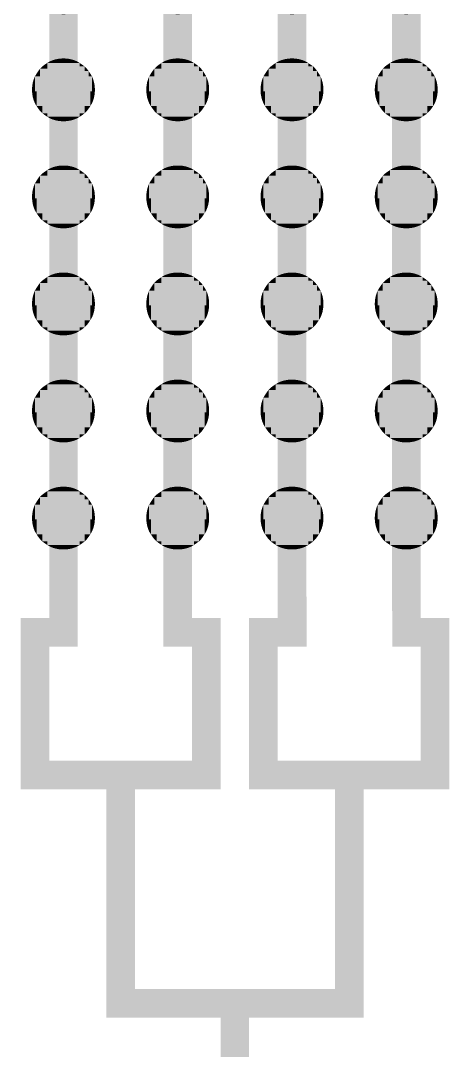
# Model space of a CAD drawing. Extents: x -40166 to 40284, y -45890 to 44060.
# Drawn here: x 10684 to 12185, y -24130 to -20522 of the extents above; entities that cross this region are included whole.
import ezdxf

# ---------------------------------------------------------------- set-up
doc = ezdxf.new("R2010")
doc.units = 0
for name, color, linetype in [('10', 12, 'CONTINUOUS'), ('11', 13, 'CONTINUOUS'), ('12', 14, 'CONTINUOUS'), ('13', 15, 'CONTINUOUS'), ('14', 16, 'CONTINUOUS'), ('15', 17, 'CONTINUOUS'), ('16', 18, 'CONTINUOUS'), ('17', 19, 'CONTINUOUS'), ('18', 20, 'CONTINUOUS'), ('19', 21, 'CONTINUOUS'), ('20', 22, 'CONTINUOUS'), ('21', 23, 'CONTINUOUS'), ('22', 24, 'CONTINUOUS'), ('23', 25, 'CONTINUOUS'), ('24', 26, 'CONTINUOUS'), ('25', 27, 'CONTINUOUS'), ('26', 28, 'CONTINUOUS'), ('27', 29, 'CONTINUOUS'), ('28', 30, 'CONTINUOUS'), ('29', 31, 'CONTINUOUS'), ('3', 6, 'CONTINUOUS'), ('30', 32, 'CONTINUOUS'), ('31', 33, 'CONTINUOUS'), ('32', 34, 'CONTINUOUS'), ('33', 35, 'CONTINUOUS'), ('34', 36, 'CONTINUOUS'), ('35', 37, 'CONTINUOUS'), ('36', 38, 'CONTINUOUS'), ('37', 39, 'CONTINUOUS'), ('38', 40, 'CONTINUOUS'), ('39', 41, 'CONTINUOUS'), ('40', 42, 'CONTINUOUS'), ('41', 43, 'CONTINUOUS'), ('42', 44, 'CONTINUOUS'), ('43', 45, 'CONTINUOUS'), ('44', 46, 'CONTINUOUS'), ('45', 47, 'CONTINUOUS'), ('46', 48, 'CONTINUOUS'), ('47', 49, 'CONTINUOUS'), ('48', 50, 'CONTINUOUS'), ('49', 51, 'CONTINUOUS'), ('5', 7, 'CONTINUOUS'), ('50', 52, 'CONTINUOUS'), ('6', 8, 'CONTINUOUS'), ('7', 9, 'CONTINUOUS'), ('8', 10, 'CONTINUOUS'), ('9', 11, 'CONTINUOUS'), ('L1D0_square', 2, 'CONTINUOUS'), ('L2D0_round', 3, 'CONTINUOUS')]:
    doc.layers.add(name, color=color, linetype=linetype)

# ---------------------------------------------------------------- blocks, each defined once
blk = doc.blocks.new('CIRCLE$5')
at = {"layer": 'L1D0_square'}
for points in [[(-27, 107), (-16, 109), (-5, 107), (-5, 110)], [(-5, 107), (-5, 110), (5, 107), (5, 110)], [(5, 107), (5, 110), (16, 107), (16, 109)], [(16, 107), (16, 109), (27, 107)], [(-94, 57), (-88, 66), (-82, 57), (-82, 74)], [(-82, 74), (-74, 82), (-57, 74), (-57, 82)], [(-82, 47), (-82, 74), (-5, 47), (-5, 74)], [(-74, 82), (-66, 88), (-57, 82), (-57, 94)], [(-57, 94), (-47, 100), (-27, 94), (-27, 100)], [(-57, 74), (-57, 94), (-5, 74), (-5, 94)], [(-47, 100), (-37, 104), (-27, 100), (-27, 107)], [(-27, 94), (-27, 107), (-5, 94), (-5, 107)], [(-5, 94), (-5, 107), (27, 94), (27, 107)], [(-5, 82), (-5, 94), (57, 82), (57, 94)], [(-5, 66), (-5, 82), (74, 66), (74, 82)], [(27, 100), (27, 107), (47, 100), (37, 104)], [(27, 94), (27, 100), (57, 94), (47, 100)], [(57, 82), (57, 94), (74, 82), (66, 88)], [(74, 66), (74, 82), (88, 66), (82, 74)], [(-107, 27), (-104, 37), (-100, 27), (-100, 47)], [(-100, 47), (-94, 57), (-82, 47), (-82, 57)], [(-100, -5), (-100, 47), (100, -5), (100, 47)], [(-5, 47), (-5, 66), (88, 47), (88, 66)], [(88, 47), (88, 66), (100, 47), (94, 57)], [(100, 27), (100, 47), (107, 27), (104, 37)], [(-110, 5), (-109, 16), (-100, 5), (-100, 16)], [(-110, -5), (-110, 5), (-100, -5), (-100, 5)], [(-109, 16), (-107, 27), (-100, 16), (-100, 27)], [(100, 16), (100, 27), (109, 16), (107, 27)], [(100, 5), (100, 16), (110, 5), (109, 16)], [(100, -5), (100, 5), (110, -5), (110, 5)], [(-109, -16), (-110, -5), (-94, -16), (-94, -5)], [(-107, -27), (-109, -16), (-94, -27), (-94, -16)], [(-104, -37), (-107, -27), (-94, -37), (-94, -27)], [(-94, -57), (-94, -5), (94, -57), (94, -5)], [(94, -16), (94, -5), (109, -16), (110, -5)], [(94, -27), (94, -16), (107, -27), (109, -16)], [(94, -37), (94, -27), (104, -37), (107, -27)], [(-100, -47), (-104, -37), (-94, -47), (-94, -37)], [(-94, -57), (-100, -47), (-94, -47)], [(-88, -66), (-94, -57), (-74, -66), (-74, -57)], [(-82, -74), (-88, -66), (-74, -74), (-74, -66)], [(-74, -82), (-74, -57), (-5, -82), (-5, -57)], [(-5, -82), (-5, -57), (74, -82), (74, -57)], [(74, -66), (74, -57), (88, -66), (94, -57)], [(74, -82), (74, -66), (82, -74), (88, -66)], [(94, -57), (94, -37), (100, -47), (104, -37)], [(-74, -82), (-82, -74), (-74, -74)], [(-57, -94), (-66, -88), (-57, -82), (-74, -82)], [(-57, -94), (-57, -82), (-5, -94), (-5, -82)], [(-47, -100), (-57, -94), (-27, -100), (-27, -94)], [(-27, -107), (-37, -104), (-27, -100), (-47, -100)], [(-27, -107), (-27, -94), (-5, -107), (-5, -94)], [(-5, -110), (-16, -109), (-5, -107), (-27, -107)], [(-5, -94), (-5, -82), (57, -94), (57, -82)], [(-5, -107), (-5, -94), (27, -107), (27, -94)], [(-5, -110), (-5, -107), (5, -110), (5, -107)], [(5, -110), (5, -107), (16, -109), (16, -107)], [(16, -109), (16, -107), (27, -107)], [(27, -100), (27, -94), (47, -100), (57, -94)], [(27, -107), (27, -100), (37, -104), (47, -100)], [(57, -94), (57, -82), (66, -88), (74, -82)]]:
    blk.add_solid(points, dxfattribs=at)
blk = doc.blocks.new('chamber')
at = {"layer": '10'}
for points in [[(-85, -250), (-85, 25), (-84, -250), (-84, 25)], [(-67, -250), (-67, 25), (-66, -250), (-66, 25)]]:
    blk.add_solid(points, dxfattribs=at)
at = {"layer": '11'}
for points in [[(-86, -250), (-86, 25), (-85, -250), (-85, 25)], [(-66, -250), (-66, 25), (-65, -250), (-65, 25)]]:
    blk.add_solid(points, dxfattribs=at)
at = {"layer": '12'}
for points in [[(-87, -250), (-87, 25), (-86, -250), (-86, 25)], [(-65, -250), (-65, 25), (-64, -250), (-64, 25)]]:
    blk.add_solid(points, dxfattribs=at)
at = {"layer": '13'}
for points in [[(-88, -250), (-88, 25), (-87, -250), (-87, 25)], [(-64, -250), (-64, 25), (-63, -250), (-63, 25)]]:
    blk.add_solid(points, dxfattribs=at)
at = {"layer": '14'}
for points in [[(-89, -250), (-89, 25), (-88, -250), (-88, 25)], [(-63, -250), (-63, 25), (-62, -250), (-62, 25)]]:
    blk.add_solid(points, dxfattribs=at)
at = {"layer": '15'}
for points in [[(-90, -250), (-90, 25), (-89, -250), (-89, 25)], [(-62, -250), (-62, 25), (-61, -250), (-61, 25)]]:
    blk.add_solid(points, dxfattribs=at)
at = {"layer": '16'}
for points in [[(-91, -250), (-91, 25), (-90, -250), (-90, 25)], [(-61, -250), (-61, 25), (-60, -250), (-60, 25)]]:
    blk.add_solid(points, dxfattribs=at)
at = {"layer": '17'}
for points in [[(-92, -250), (-92, 25), (-91, -250), (-91, 25)], [(-60, -250), (-60, 25), (-59, -250), (-59, 25)]]:
    blk.add_solid(points, dxfattribs=at)
at = {"layer": '18'}
for points in [[(-93, -250), (-93, 25), (-92, -250), (-92, 25)], [(-59, -250), (-59, 25), (-58, -250), (-58, 25)]]:
    blk.add_solid(points, dxfattribs=at)
at = {"layer": '19'}
for points in [[(-94, -250), (-94, 25), (-93, -250), (-93, 25)], [(-58, -250), (-58, 25), (-57, -250), (-57, 25)]]:
    blk.add_solid(points, dxfattribs=at)
at = {"layer": '20'}
for points in [[(-95, -250), (-95, 25), (-94, -250), (-94, 25)], [(-57, -250), (-57, 25), (-56, -250), (-56, 25)]]:
    blk.add_solid(points, dxfattribs=at)
at = {"layer": '21'}
for points in [[(-96, -250), (-96, 25), (-95, -250), (-95, 25)], [(-56, -250), (-56, 25), (-55, -250), (-55, 25)]]:
    blk.add_solid(points, dxfattribs=at)
at = {"layer": '22'}
for points in [[(-97, -250), (-97, 25), (-96, -250), (-96, 25)], [(-55, -250), (-55, 25), (-54, -250), (-54, 25)]]:
    blk.add_solid(points, dxfattribs=at)
at = {"layer": '23'}
for points in [[(-98, -250), (-98, 25), (-97, -250), (-97, 25)], [(-54, -250), (-54, 25), (-53, -250), (-53, 25)]]:
    blk.add_solid(points, dxfattribs=at)
at = {"layer": '24'}
for points in [[(-99, -250), (-99, 25), (-98, -250), (-98, 25)], [(-53, -250), (-53, 25), (-52, -250), (-52, 25)]]:
    blk.add_solid(points, dxfattribs=at)
at = {"layer": '25'}
for points in [[(-100, -250), (-100, 25), (-99, -250), (-99, 25)], [(-52, -250), (-52, 25), (-51, -250), (-51, 25)]]:
    blk.add_solid(points, dxfattribs=at)
at = {"layer": '26'}
for points in [[(-101, -250), (-101, 25), (-100, -250), (-100, 25)], [(-51, -250), (-51, 25), (-50, -250), (-50, 25)]]:
    blk.add_solid(points, dxfattribs=at)
at = {"layer": '27'}
for points in [[(-102, -250), (-102, 25), (-101, -250), (-101, 25)], [(-50, -250), (-50, 25), (-49, -250), (-49, 25)]]:
    blk.add_solid(points, dxfattribs=at)
at = {"layer": '28'}
for points in [[(-103, -250), (-103, 25), (-102, -250), (-102, 25)], [(-49, -250), (-49, 25), (-48, -250), (-48, 25)]]:
    blk.add_solid(points, dxfattribs=at)
at = {"layer": '29'}
for points in [[(-104, -250), (-104, 25), (-103, -250), (-103, 25)], [(-48, -250), (-48, 25), (-47, -250), (-47, 25)]]:
    blk.add_solid(points, dxfattribs=at)
at = {"layer": '3'}
for points in [[(-78, -250), (-78, 25), (-76, -250), (-76, 25)], [(-75, -250), (-75, 25), (-73, -250), (-73, 25)]]:
    blk.add_solid(points, dxfattribs=at)
at = {"layer": '30'}
for points in [[(-105, -250), (-105, 25), (-104, -250), (-104, 25)], [(-47, -250), (-47, 25), (-46, -250), (-46, 25)]]:
    blk.add_solid(points, dxfattribs=at)
at = {"layer": '31'}
for points in [[(-106, -250), (-106, 25), (-105, -250), (-105, 25)], [(-46, -250), (-46, 25), (-45, -250), (-45, 25)]]:
    blk.add_solid(points, dxfattribs=at)
at = {"layer": '32'}
for points in [[(-107, -250), (-107, 25), (-106, -250), (-106, 25)], [(-45, -250), (-45, 25), (-44, -250), (-44, 25)]]:
    blk.add_solid(points, dxfattribs=at)
at = {"layer": '33'}
for points in [[(-108, -250), (-108, 25), (-107, -250), (-107, 25)], [(-44, -250), (-44, 25), (-43, -250), (-43, 25)]]:
    blk.add_solid(points, dxfattribs=at)
at = {"layer": '34'}
for points in [[(-109, -250), (-109, 25), (-108, -250), (-108, 25)], [(-43, -250), (-43, 25), (-42, -250), (-42, 25)]]:
    blk.add_solid(points, dxfattribs=at)
at = {"layer": '35'}
for points in [[(-110, -250), (-110, 25), (-109, -250), (-109, 25)], [(-42, -250), (-42, 25), (-41, -250), (-41, 25)]]:
    blk.add_solid(points, dxfattribs=at)
at = {"layer": '36'}
for points in [[(-111, -250), (-111, 25), (-110, -250), (-110, 25)], [(-41, -250), (-41, 25), (-40, -250), (-40, 25)]]:
    blk.add_solid(points, dxfattribs=at)
at = {"layer": '37'}
for points in [[(-112, -250), (-112, 25), (-111, -250), (-111, 25)], [(-40, -250), (-40, 25), (-39, -250), (-39, 25)]]:
    blk.add_solid(points, dxfattribs=at)
at = {"layer": '38'}
for points in [[(-113, -250), (-113, 25), (-112, -250), (-112, 25)], [(-39, -250), (-39, 25), (-38, -250), (-38, 25)]]:
    blk.add_solid(points, dxfattribs=at)
at = {"layer": '39'}
for points in [[(-114, -250), (-114, 25), (-113, -250), (-113, 25)], [(-38, -250), (-38, 25), (-37, -250), (-37, 25)]]:
    blk.add_solid(points, dxfattribs=at)
at = {"layer": '40'}
for points in [[(-115, -250), (-115, 25), (-114, -250), (-114, 25)], [(-37, -250), (-37, 25), (-36, -250), (-36, 25)]]:
    blk.add_solid(points, dxfattribs=at)
at = {"layer": '41'}
for points in [[(-116, -250), (-116, 25), (-115, -250), (-115, 25)], [(-36, -250), (-36, 25), (-35, -250), (-35, 25)]]:
    blk.add_solid(points, dxfattribs=at)
at = {"layer": '42'}
for points in [[(-117, -250), (-117, 25), (-116, -250), (-116, 25)], [(-35, -250), (-35, 25), (-34, -250), (-34, 25)]]:
    blk.add_solid(points, dxfattribs=at)
at = {"layer": '43'}
for points in [[(-118, -250), (-118, 25), (-117, -250), (-117, 25)], [(-34, -250), (-34, 25), (-33, -250), (-33, 25)]]:
    blk.add_solid(points, dxfattribs=at)
at = {"layer": '44'}
for points in [[(-119, -250), (-119, 25), (-118, -250), (-118, 25)], [(-33, -250), (-33, 25), (-32, -250), (-32, 25)]]:
    blk.add_solid(points, dxfattribs=at)
at = {"layer": '45'}
for points in [[(-120, -250), (-120, 25), (-119, -250), (-119, 25)], [(-32, -250), (-32, 25), (-31, -250), (-31, 25)]]:
    blk.add_solid(points, dxfattribs=at)
at = {"layer": '46'}
for points in [[(-121, -250), (-121, 25), (-120, -250), (-120, 25)], [(-31, -250), (-31, 25), (-30, -250), (-30, 25)]]:
    blk.add_solid(points, dxfattribs=at)
at = {"layer": '47'}
for points in [[(-122, -250), (-122, 25), (-121, -250), (-121, 25)], [(-30, -250), (-30, 25), (-29, -250), (-29, 25)]]:
    blk.add_solid(points, dxfattribs=at)
at = {"layer": '48'}
for points in [[(-123, -250), (-123, 25), (-122, -250), (-122, 25)], [(-29, -250), (-29, 25), (-28, -250), (-28, 25)]]:
    blk.add_solid(points, dxfattribs=at)
at = {"layer": '49'}
for points in [[(-124, -250), (-124, 25), (-123, -250), (-123, 25)], [(-28, -250), (-28, 25), (-27, -250), (-27, 25)]]:
    blk.add_solid(points, dxfattribs=at)
at = {"layer": '5'}
for points in [[(-80, -250), (-80, 25), (-78, -250), (-78, 25)], [(-73, -250), (-73, 25), (-71, -250), (-71, 25)]]:
    blk.add_solid(points, dxfattribs=at)
at = {"layer": '50'}
for points in [[(-125, -250), (-125, 25), (-124, -250), (-124, 25)], [(-27, -250), (-27, 25), (-26, -250), (-26, 25)], [(-26, -250), (-26, 25), (-25, -250), (-25, 25)]]:
    blk.add_solid(points, dxfattribs=at)
at = {"layer": '6'}
for points in [[(-81, -250), (-81, 25), (-80, -250), (-80, 25)], [(-71, -250), (-71, 25), (-70, -250), (-70, 25)]]:
    blk.add_solid(points, dxfattribs=at)
at = {"layer": '7'}
for points in [[(-82, -250), (-82, 25), (-81, -250), (-81, 25)], [(-70, -250), (-70, 25), (-69, -250), (-69, 25)]]:
    blk.add_solid(points, dxfattribs=at)
at = {"layer": '8'}
for points in [[(-83, -250), (-83, 25), (-82, -250), (-82, 25)], [(-69, -250), (-69, 25), (-68, -250), (-68, 25)]]:
    blk.add_solid(points, dxfattribs=at)
at = {"layer": '9'}
for points in [[(-84, -250), (-84, 25), (-83, -250), (-83, 25)], [(-68, -250), (-68, 25), (-67, -250), (-67, 25)]]:
    blk.add_solid(points, dxfattribs=at)
at = {"layer": 'L2D0_round'}
blk.add_solid([(-125, -250), (-125, 25), (-25, -250), (-25, 25)], dxfattribs=at)
blk.add_blockref('CIRCLE$5', (-75, 75))
blk = doc.blocks.new('device')
at = {"layer": '10'}
for points in [[(-1425, -4292), (-1425, -4291), (-725, -4292), (-725, -4291)], [(-625, -4292), (-625, -4291), (76, -4292), (76, -4291)], [(-1425, -4310), (-1425, -4309), (-725, -4310), (-725, -4309)], [(-625, -4310), (-625, -4309), (76, -4310), (76, -4309)], [(-1025, -5092), (-1025, -5091), (-324, -5092), (-324, -5091)], [(-1025, -5110), (-1025, -5109), (-324, -5110), (-324, -5109)]]:
    blk.add_solid(points, dxfattribs=at)
at = {"layer": '11'}
for points in [[(-1425, -4291), (-1425, -4290), (-725, -4291), (-725, -4290)], [(-625, -4291), (-625, -4290), (76, -4291), (76, -4290)], [(-1425, -4311), (-1425, -4310), (-725, -4311), (-725, -4310)], [(-625, -4311), (-625, -4310), (76, -4311), (76, -4310)], [(-1025, -5091), (-1025, -5090), (-324, -5091), (-324, -5090)], [(-1025, -5111), (-1025, -5110), (-324, -5111), (-324, -5110)]]:
    blk.add_solid(points, dxfattribs=at)
at = {"layer": '12'}
for points in [[(-1425, -4290), (-1425, -4289), (-725, -4290), (-725, -4289)], [(-625, -4290), (-625, -4289), (76, -4290), (76, -4289)], [(-1425, -4312), (-1425, -4311), (-725, -4312), (-725, -4311)], [(-625, -4312), (-625, -4311), (76, -4312), (76, -4311)], [(-1025, -5090), (-1025, -5089), (-324, -5090), (-324, -5089)], [(-1025, -5112), (-1025, -5111), (-324, -5112), (-324, -5111)]]:
    blk.add_solid(points, dxfattribs=at)
at = {"layer": '13'}
for points in [[(-1425, -4289), (-1425, -4288), (-725, -4289), (-725, -4288)], [(-625, -4289), (-625, -4288), (76, -4289), (76, -4288)], [(-1425, -4313), (-1425, -4312), (-725, -4313), (-725, -4312)], [(-625, -4313), (-625, -4312), (76, -4313), (76, -4312)], [(-1025, -5089), (-1025, -5088), (-324, -5089), (-324, -5088)], [(-1025, -5113), (-1025, -5112), (-324, -5113), (-324, -5112)]]:
    blk.add_solid(points, dxfattribs=at)
at = {"layer": '14'}
for points in [[(-1425, -4288), (-1425, -4287), (-725, -4288), (-725, -4287)], [(-625, -4288), (-625, -4287), (76, -4288), (76, -4287)], [(-1425, -4314), (-1425, -4313), (-725, -4314), (-725, -4313)], [(-625, -4314), (-625, -4313), (76, -4314), (76, -4313)], [(-1025, -5088), (-1025, -5087), (-324, -5088), (-324, -5087)], [(-1025, -5114), (-1025, -5113), (-324, -5114), (-324, -5113)]]:
    blk.add_solid(points, dxfattribs=at)
at = {"layer": '15'}
for points in [[(-1425, -4287), (-1425, -4286), (-725, -4287), (-725, -4286)], [(-625, -4287), (-625, -4286), (76, -4287), (76, -4286)], [(-1425, -4315), (-1425, -4314), (-725, -4315), (-725, -4314)], [(-625, -4315), (-625, -4314), (76, -4315), (76, -4314)], [(-1025, -5087), (-1025, -5086), (-324, -5087), (-324, -5086)], [(-1025, -5115), (-1025, -5114), (-324, -5115), (-324, -5114)]]:
    blk.add_solid(points, dxfattribs=at)
at = {"layer": '16'}
for points in [[(-1425, -4286), (-1425, -4285), (-725, -4286), (-725, -4285)], [(-625, -4286), (-625, -4285), (76, -4286), (76, -4285)], [(-1425, -4316), (-1425, -4315), (-725, -4316), (-725, -4315)], [(-625, -4316), (-625, -4315), (76, -4316), (76, -4315)], [(-1025, -5086), (-1025, -5085), (-324, -5086), (-324, -5085)], [(-1025, -5116), (-1025, -5115), (-324, -5116), (-324, -5115)]]:
    blk.add_solid(points, dxfattribs=at)
at = {"layer": '17'}
for points in [[(-1425, -4285), (-1425, -4284), (-725, -4285), (-725, -4284)], [(-625, -4285), (-625, -4284), (76, -4285), (76, -4284)], [(-1425, -4317), (-1425, -4316), (-725, -4317), (-725, -4316)], [(-625, -4317), (-625, -4316), (76, -4317), (76, -4316)], [(-1025, -5085), (-1025, -5084), (-324, -5085), (-324, -5084)], [(-1025, -5117), (-1025, -5116), (-324, -5117), (-324, -5116)]]:
    blk.add_solid(points, dxfattribs=at)
at = {"layer": '18'}
for points in [[(-1425, -4284), (-1425, -4283), (-725, -4284), (-725, -4283)], [(-625, -4284), (-625, -4283), (76, -4284), (76, -4283)], [(-1425, -4318), (-1425, -4317), (-725, -4318), (-725, -4317)], [(-625, -4318), (-625, -4317), (76, -4318), (76, -4317)], [(-1025, -5084), (-1025, -5083), (-324, -5084), (-324, -5083)], [(-1025, -5118), (-1025, -5117), (-324, -5118), (-324, -5117)]]:
    blk.add_solid(points, dxfattribs=at)
at = {"layer": '19'}
for points in [[(-1425, -4283), (-1425, -4282), (-725, -4283), (-725, -4282)], [(-625, -4283), (-625, -4282), (76, -4283), (76, -4282)], [(-1425, -4319), (-1425, -4318), (-725, -4319), (-725, -4318)], [(-625, -4319), (-625, -4318), (76, -4319), (76, -4318)], [(-1025, -5083), (-1025, -5082), (-324, -5083), (-324, -5082)], [(-1025, -5119), (-1025, -5118), (-324, -5119), (-324, -5118)]]:
    blk.add_solid(points, dxfattribs=at)
at = {"layer": '20'}
for points in [[(-1425, -4282), (-1425, -4281), (-725, -4282), (-725, -4281)], [(-625, -4282), (-625, -4281), (76, -4282), (76, -4281)], [(-1425, -4320), (-1425, -4319), (-725, -4320), (-725, -4319)], [(-625, -4320), (-625, -4319), (76, -4320), (76, -4319)], [(-1025, -5082), (-1025, -5081), (-324, -5082), (-324, -5081)], [(-1025, -5120), (-1025, -5119), (-324, -5120), (-324, -5119)]]:
    blk.add_solid(points, dxfattribs=at)
at = {"layer": '21'}
for points in [[(-1425, -4281), (-1425, -4280), (-725, -4281), (-725, -4280)], [(-625, -4281), (-625, -4280), (76, -4281), (76, -4280)], [(-1425, -4321), (-1425, -4320), (-725, -4321), (-725, -4320)], [(-625, -4321), (-625, -4320), (76, -4321), (76, -4320)], [(-1025, -5081), (-1025, -5080), (-324, -5081), (-324, -5080)], [(-1025, -5121), (-1025, -5120), (-324, -5121), (-324, -5120)]]:
    blk.add_solid(points, dxfattribs=at)
at = {"layer": '22'}
for points in [[(-1425, -4280), (-1425, -4279), (-725, -4280), (-725, -4279)], [(-625, -4280), (-625, -4279), (76, -4280), (76, -4279)], [(-1425, -4322), (-1425, -4321), (-725, -4322), (-725, -4321)], [(-625, -4322), (-625, -4321), (76, -4322), (76, -4321)], [(-1025, -5080), (-1025, -5079), (-324, -5080), (-324, -5079)], [(-1025, -5122), (-1025, -5121), (-324, -5122), (-324, -5121)]]:
    blk.add_solid(points, dxfattribs=at)
at = {"layer": '23'}
for points in [[(-1425, -4279), (-1425, -4278), (-725, -4279), (-725, -4278)], [(-625, -4279), (-625, -4278), (76, -4279), (76, -4278)], [(-1425, -4323), (-1425, -4322), (-725, -4323), (-725, -4322)], [(-625, -4323), (-625, -4322), (76, -4323), (76, -4322)], [(-1025, -5079), (-1025, -5078), (-324, -5079), (-324, -5078)], [(-1025, -5123), (-1025, -5122), (-324, -5123), (-324, -5122)]]:
    blk.add_solid(points, dxfattribs=at)
at = {"layer": '24'}
for points in [[(-1425, -4278), (-1425, -4277), (-725, -4278), (-725, -4277)], [(-625, -4278), (-625, -4277), (76, -4278), (76, -4277)], [(-1425, -4324), (-1425, -4323), (-725, -4324), (-725, -4323)], [(-625, -4324), (-625, -4323), (76, -4324), (76, -4323)], [(-1025, -5078), (-1025, -5077), (-324, -5078), (-324, -5077)], [(-1025, -5124), (-1025, -5123), (-324, -5124), (-324, -5123)]]:
    blk.add_solid(points, dxfattribs=at)
at = {"layer": '25'}
for points in [[(-1425, -4277), (-1425, -4276), (-725, -4277), (-725, -4276)], [(-625, -4277), (-625, -4276), (76, -4277), (76, -4276)], [(-1425, -4325), (-1425, -4324), (-725, -4325), (-725, -4324)], [(-625, -4325), (-625, -4324), (76, -4325), (76, -4324)], [(-1025, -5077), (-1025, -5076), (-324, -5077), (-324, -5076)], [(-1025, -5125), (-1025, -5124), (-324, -5125), (-324, -5124)]]:
    blk.add_solid(points, dxfattribs=at)
at = {"layer": '26'}
for points in [[(-1425, -4276), (-1425, -4275), (-725, -4276), (-725, -4275)], [(-625, -4276), (-625, -4275), (76, -4276), (76, -4275)], [(-1425, -4326), (-1425, -4325), (-725, -4326), (-725, -4325)], [(-625, -4326), (-625, -4325), (76, -4326), (76, -4325)], [(-1025, -5076), (-1025, -5075), (-324, -5076), (-324, -5075)], [(-1025, -5126), (-1025, -5125), (-324, -5126), (-324, -5125)]]:
    blk.add_solid(points, dxfattribs=at)
at = {"layer": '27'}
for points in [[(-1425, -4275), (-1425, -4274), (-725, -4275), (-725, -4274)], [(-625, -4275), (-625, -4274), (76, -4275), (76, -4274)], [(-1425, -4327), (-1425, -4326), (-725, -4327), (-725, -4326)], [(-625, -4327), (-625, -4326), (76, -4327), (76, -4326)], [(-1025, -5075), (-1025, -5074), (-324, -5075), (-324, -5074)], [(-1025, -5127), (-1025, -5126), (-324, -5127), (-324, -5126)]]:
    blk.add_solid(points, dxfattribs=at)
at = {"layer": '28'}
for points in [[(-1425, -4274), (-1425, -4273), (-725, -4274), (-725, -4273)], [(-625, -4274), (-625, -4273), (76, -4274), (76, -4273)], [(-1425, -4328), (-1425, -4327), (-725, -4328), (-725, -4327)], [(-625, -4328), (-625, -4327), (76, -4328), (76, -4327)], [(-1025, -5074), (-1025, -5073), (-324, -5074), (-324, -5073)], [(-1025, -5128), (-1025, -5127), (-324, -5128), (-324, -5127)]]:
    blk.add_solid(points, dxfattribs=at)
at = {"layer": '29'}
for points in [[(-1425, -4273), (-1425, -4272), (-725, -4273), (-725, -4272)], [(-625, -4273), (-625, -4272), (76, -4273), (76, -4272)], [(-1425, -4329), (-1425, -4328), (-725, -4329), (-725, -4328)], [(-625, -4329), (-625, -4328), (76, -4329), (76, -4328)], [(-1025, -5073), (-1025, -5072), (-324, -5073), (-324, -5072)], [(-1025, -5129), (-1025, -5128), (-324, -5129), (-324, -5128)]]:
    blk.add_solid(points, dxfattribs=at)
at = {"layer": '3'}
for points in [[(-1425, -4300), (-1425, -4298), (-725, -4300), (-725, -4298)], [(-1425, -4303), (-1425, -4301), (-725, -4303), (-725, -4301)], [(-625, -4300), (-625, -4298), (76, -4300), (76, -4298)], [(-625, -4303), (-625, -4301), (76, -4303), (76, -4301)], [(-1025, -5100), (-1025, -5098), (-324, -5100), (-324, -5098)], [(-1025, -5103), (-1025, -5101), (-324, -5103), (-324, -5101)]]:
    blk.add_solid(points, dxfattribs=at)
at = {"layer": '30'}
for points in [[(-1425, -4272), (-1425, -4271), (-725, -4272), (-725, -4271)], [(-625, -4272), (-625, -4271), (76, -4272), (76, -4271)], [(-1425, -4330), (-1425, -4329), (-725, -4330), (-725, -4329)], [(-625, -4330), (-625, -4329), (76, -4330), (76, -4329)], [(-1025, -5072), (-1025, -5071), (-324, -5072), (-324, -5071)], [(-1025, -5130), (-1025, -5129), (-324, -5130), (-324, -5129)]]:
    blk.add_solid(points, dxfattribs=at)
at = {"layer": '31'}
for points in [[(-1425, -4271), (-1425, -4270), (-725, -4271), (-725, -4270)], [(-625, -4271), (-625, -4270), (76, -4271), (76, -4270)], [(-1425, -4331), (-1425, -4330), (-725, -4331), (-725, -4330)], [(-625, -4331), (-625, -4330), (76, -4331), (76, -4330)], [(-1025, -5071), (-1025, -5070), (-324, -5071), (-324, -5070)], [(-1025, -5131), (-1025, -5130), (-324, -5131), (-324, -5130)]]:
    blk.add_solid(points, dxfattribs=at)
at = {"layer": '32'}
for points in [[(-1425, -4270), (-1425, -4269), (-725, -4270), (-725, -4269)], [(-625, -4270), (-625, -4269), (76, -4270), (76, -4269)], [(-1425, -4332), (-1425, -4331), (-725, -4332), (-725, -4331)], [(-625, -4332), (-625, -4331), (76, -4332), (76, -4331)], [(-1025, -5070), (-1025, -5069), (-324, -5070), (-324, -5069)], [(-1025, -5132), (-1025, -5131), (-324, -5132), (-324, -5131)]]:
    blk.add_solid(points, dxfattribs=at)
at = {"layer": '33'}
for points in [[(-1425, -4269), (-1425, -4268), (-725, -4269), (-725, -4268)], [(-625, -4269), (-625, -4268), (76, -4269), (76, -4268)], [(-1425, -4333), (-1425, -4332), (-725, -4333), (-725, -4332)], [(-625, -4333), (-625, -4332), (76, -4333), (76, -4332)], [(-1025, -5069), (-1025, -5068), (-324, -5069), (-324, -5068)], [(-1025, -5133), (-1025, -5132), (-324, -5133), (-324, -5132)]]:
    blk.add_solid(points, dxfattribs=at)
at = {"layer": '34'}
for points in [[(-1425, -4268), (-1425, -4267), (-725, -4268), (-725, -4267)], [(-625, -4268), (-625, -4267), (76, -4268), (76, -4267)], [(-1425, -4334), (-1425, -4333), (-725, -4334), (-725, -4333)], [(-625, -4334), (-625, -4333), (76, -4334), (76, -4333)], [(-1025, -5068), (-1025, -5067), (-324, -5068), (-324, -5067)], [(-1025, -5134), (-1025, -5133), (-324, -5134), (-324, -5133)]]:
    blk.add_solid(points, dxfattribs=at)
at = {"layer": '35'}
for points in [[(-1425, -4267), (-1425, -4266), (-725, -4267), (-725, -4266)], [(-625, -4267), (-625, -4266), (76, -4267), (76, -4266)], [(-1425, -4335), (-1425, -4334), (-725, -4335), (-725, -4334)], [(-625, -4335), (-625, -4334), (76, -4335), (76, -4334)], [(-1025, -5067), (-1025, -5066), (-324, -5067), (-324, -5066)], [(-1025, -5135), (-1025, -5134), (-324, -5135), (-324, -5134)]]:
    blk.add_solid(points, dxfattribs=at)
at = {"layer": '36'}
for points in [[(-1425, -4266), (-1425, -4265), (-725, -4266), (-725, -4265)], [(-625, -4266), (-625, -4265), (76, -4266), (76, -4265)], [(-1425, -4336), (-1425, -4335), (-725, -4336), (-725, -4335)], [(-625, -4336), (-625, -4335), (76, -4336), (76, -4335)], [(-1025, -5066), (-1025, -5065), (-324, -5066), (-324, -5065)], [(-1025, -5136), (-1025, -5135), (-324, -5136), (-324, -5135)]]:
    blk.add_solid(points, dxfattribs=at)
at = {"layer": '37'}
for points in [[(-1425, -4265), (-1425, -4264), (-725, -4265), (-725, -4264)], [(-625, -4265), (-625, -4264), (76, -4265), (76, -4264)], [(-1425, -4337), (-1425, -4336), (-725, -4337), (-725, -4336)], [(-625, -4337), (-625, -4336), (76, -4337), (76, -4336)], [(-1025, -5065), (-1025, -5064), (-324, -5065), (-324, -5064)], [(-1025, -5137), (-1025, -5136), (-324, -5137), (-324, -5136)]]:
    blk.add_solid(points, dxfattribs=at)
at = {"layer": '38'}
for points in [[(-1425, -4264), (-1425, -4263), (-725, -4264), (-725, -4263)], [(-625, -4264), (-625, -4263), (76, -4264), (76, -4263)], [(-1425, -4338), (-1425, -4337), (-725, -4338), (-725, -4337)], [(-625, -4338), (-625, -4337), (76, -4338), (76, -4337)], [(-1025, -5064), (-1025, -5063), (-324, -5064), (-324, -5063)], [(-1025, -5138), (-1025, -5137), (-324, -5138), (-324, -5137)]]:
    blk.add_solid(points, dxfattribs=at)
at = {"layer": '39'}
for points in [[(-1425, -4263), (-1425, -4262), (-725, -4263), (-725, -4262)], [(-625, -4263), (-625, -4262), (76, -4263), (76, -4262)], [(-1425, -4339), (-1425, -4338), (-725, -4339), (-725, -4338)], [(-625, -4339), (-625, -4338), (76, -4339), (76, -4338)], [(-1025, -5063), (-1025, -5062), (-324, -5063), (-324, -5062)], [(-1025, -5139), (-1025, -5138), (-324, -5139), (-324, -5138)]]:
    blk.add_solid(points, dxfattribs=at)
at = {"layer": '40'}
for points in [[(-1425, -4262), (-1425, -4261), (-725, -4262), (-725, -4261)], [(-625, -4262), (-625, -4261), (76, -4262), (76, -4261)], [(-1425, -4340), (-1425, -4339), (-725, -4340), (-725, -4339)], [(-625, -4340), (-625, -4339), (76, -4340), (76, -4339)], [(-1025, -5062), (-1025, -5061), (-324, -5062), (-324, -5061)], [(-1025, -5140), (-1025, -5139), (-324, -5140), (-324, -5139)]]:
    blk.add_solid(points, dxfattribs=at)
at = {"layer": '41'}
for points in [[(-1425, -4261), (-1425, -4260), (-725, -4261), (-725, -4260)], [(-625, -4261), (-625, -4260), (76, -4261), (76, -4260)], [(-1425, -4341), (-1425, -4340), (-725, -4341), (-725, -4340)], [(-625, -4341), (-625, -4340), (76, -4341), (76, -4340)], [(-1025, -5061), (-1025, -5060), (-324, -5061), (-324, -5060)], [(-1025, -5141), (-1025, -5140), (-324, -5141), (-324, -5140)]]:
    blk.add_solid(points, dxfattribs=at)
at = {"layer": '42'}
for points in [[(-1425, -4260), (-1425, -4259), (-725, -4260), (-725, -4259)], [(-625, -4260), (-625, -4259), (76, -4260), (76, -4259)], [(-1425, -4342), (-1425, -4341), (-725, -4342), (-725, -4341)], [(-625, -4342), (-625, -4341), (76, -4342), (76, -4341)], [(-1025, -5060), (-1025, -5059), (-324, -5060), (-324, -5059)], [(-1025, -5142), (-1025, -5141), (-324, -5142), (-324, -5141)]]:
    blk.add_solid(points, dxfattribs=at)
at = {"layer": '43'}
for points in [[(-1425, -4259), (-1425, -4258), (-725, -4259), (-725, -4258)], [(-625, -4259), (-625, -4258), (76, -4259), (76, -4258)], [(-1425, -4343), (-1425, -4342), (-725, -4343), (-725, -4342)], [(-625, -4343), (-625, -4342), (76, -4343), (76, -4342)], [(-1025, -5059), (-1025, -5058), (-324, -5059), (-324, -5058)], [(-1025, -5143), (-1025, -5142), (-324, -5143), (-324, -5142)]]:
    blk.add_solid(points, dxfattribs=at)
at = {"layer": '44'}
for points in [[(-1425, -4258), (-1425, -4257), (-725, -4258), (-725, -4257)], [(-625, -4258), (-625, -4257), (76, -4258), (76, -4257)], [(-1425, -4344), (-1425, -4343), (-725, -4344), (-725, -4343)], [(-625, -4344), (-625, -4343), (76, -4344), (76, -4343)], [(-1025, -5058), (-1025, -5057), (-324, -5058), (-324, -5057)], [(-1025, -5144), (-1025, -5143), (-324, -5144), (-324, -5143)]]:
    blk.add_solid(points, dxfattribs=at)
at = {"layer": '45'}
for points in [[(-1425, -4257), (-1425, -4256), (-725, -4257), (-725, -4256)], [(-625, -4257), (-625, -4256), (76, -4257), (76, -4256)], [(-1425, -4345), (-1425, -4344), (-725, -4345), (-725, -4344)], [(-625, -4345), (-625, -4344), (76, -4345), (76, -4344)], [(-1025, -5057), (-1025, -5056), (-324, -5057), (-324, -5056)], [(-1025, -5145), (-1025, -5144), (-324, -5145), (-324, -5144)]]:
    blk.add_solid(points, dxfattribs=at)
at = {"layer": '46'}
for points in [[(-1425, -4256), (-1425, -4255), (-725, -4256), (-725, -4255)], [(-625, -4256), (-625, -4255), (76, -4256), (76, -4255)], [(-1425, -4346), (-1425, -4345), (-725, -4346), (-725, -4345)], [(-625, -4346), (-625, -4345), (76, -4346), (76, -4345)], [(-1025, -5056), (-1025, -5055), (-324, -5056), (-324, -5055)], [(-1025, -5146), (-1025, -5145), (-324, -5146), (-324, -5145)]]:
    blk.add_solid(points, dxfattribs=at)
at = {"layer": '47'}
for points in [[(-1425, -4255), (-1425, -4254), (-725, -4255), (-725, -4254)], [(-625, -4255), (-625, -4254), (76, -4255), (76, -4254)], [(-1425, -4347), (-1425, -4346), (-725, -4347), (-725, -4346)], [(-625, -4347), (-625, -4346), (76, -4347), (76, -4346)], [(-1025, -5055), (-1025, -5054), (-324, -5055), (-324, -5054)], [(-1025, -5147), (-1025, -5146), (-324, -5147), (-324, -5146)]]:
    blk.add_solid(points, dxfattribs=at)
at = {"layer": '48'}
for points in [[(-1425, -4254), (-1425, -4253), (-725, -4254), (-725, -4253)], [(-625, -4254), (-625, -4253), (76, -4254), (76, -4253)], [(-1425, -4348), (-1425, -4347), (-725, -4348), (-725, -4347)], [(-625, -4348), (-625, -4347), (76, -4348), (76, -4347)], [(-1025, -5054), (-1025, -5053), (-324, -5054), (-324, -5053)], [(-1025, -5148), (-1025, -5147), (-324, -5148), (-324, -5147)]]:
    blk.add_solid(points, dxfattribs=at)
at = {"layer": '49'}
for points in [[(-1425, -4253), (-1425, -4252), (-725, -4253), (-725, -4252)], [(-625, -4253), (-625, -4252), (76, -4253), (76, -4252)], [(-1425, -4349), (-1425, -4348), (-725, -4349), (-725, -4348)], [(-625, -4349), (-625, -4348), (76, -4349), (76, -4348)], [(-1025, -5053), (-1025, -5052), (-324, -5053), (-324, -5052)], [(-1025, -5149), (-1025, -5148), (-324, -5149), (-324, -5148)]]:
    blk.add_solid(points, dxfattribs=at)
at = {"layer": '5'}
for points in [[(-1425, -4298), (-1425, -4296), (-725, -4298), (-725, -4296)], [(-1425, -4305), (-1425, -4303), (-725, -4305), (-725, -4303)], [(-625, -4298), (-625, -4296), (76, -4298), (76, -4296)], [(-625, -4305), (-625, -4303), (76, -4305), (76, -4303)], [(-1025, -5098), (-1025, -5096), (-324, -5098), (-324, -5096)], [(-1025, -5105), (-1025, -5103), (-324, -5105), (-324, -5103)]]:
    blk.add_solid(points, dxfattribs=at)
at = {"layer": '50'}
for points in [[(-1425, -4251), (-1425, -4250), (-725, -4251), (-725, -4250)], [(-1425, -4252), (-1425, -4251), (-725, -4252), (-725, -4251)], [(-625, -4251), (-625, -4250), (76, -4251), (76, -4250)], [(-625, -4252), (-625, -4251), (76, -4252), (76, -4251)], [(-1425, -4350), (-1425, -4349), (-725, -4350), (-725, -4349)], [(-625, -4350), (-625, -4349), (76, -4350), (76, -4349)], [(-1025, -5051), (-1025, -5050), (-324, -5051), (-324, -5050)], [(-1025, -5052), (-1025, -5051), (-324, -5052), (-324, -5051)], [(-1025, -5150), (-1025, -5149), (-324, -5150), (-324, -5149)]]:
    blk.add_solid(points, dxfattribs=at)
at = {"layer": '6'}
for points in [[(-1425, -4296), (-1425, -4295), (-725, -4296), (-725, -4295)], [(-1425, -4306), (-1425, -4305), (-725, -4306), (-725, -4305)], [(-625, -4296), (-625, -4295), (76, -4296), (76, -4295)], [(-625, -4306), (-625, -4305), (76, -4306), (76, -4305)], [(-1025, -5096), (-1025, -5095), (-324, -5096), (-324, -5095)], [(-1025, -5106), (-1025, -5105), (-324, -5106), (-324, -5105)]]:
    blk.add_solid(points, dxfattribs=at)
at = {"layer": '7'}
for points in [[(-1425, -4295), (-1425, -4294), (-725, -4295), (-725, -4294)], [(-1425, -4307), (-1425, -4306), (-725, -4307), (-725, -4306)], [(-625, -4295), (-625, -4294), (76, -4295), (76, -4294)], [(-625, -4307), (-625, -4306), (76, -4307), (76, -4306)], [(-1025, -5095), (-1025, -5094), (-324, -5095), (-324, -5094)], [(-1025, -5107), (-1025, -5106), (-324, -5107), (-324, -5106)]]:
    blk.add_solid(points, dxfattribs=at)
at = {"layer": '8'}
for points in [[(-1425, -4294), (-1425, -4293), (-725, -4294), (-725, -4293)], [(-1425, -4308), (-1425, -4307), (-725, -4308), (-725, -4307)], [(-625, -4294), (-625, -4293), (76, -4294), (76, -4293)], [(-625, -4308), (-625, -4307), (76, -4308), (76, -4307)], [(-1025, -5094), (-1025, -5093), (-324, -5094), (-324, -5093)], [(-1025, -5108), (-1025, -5107), (-324, -5108), (-324, -5107)]]:
    blk.add_solid(points, dxfattribs=at)
at = {"layer": '9'}
for points in [[(-1425, -4293), (-1425, -4292), (-725, -4293), (-725, -4292)], [(-625, -4293), (-625, -4292), (76, -4293), (76, -4292)], [(-1425, -4309), (-1425, -4308), (-725, -4309), (-725, -4308)], [(-625, -4309), (-625, -4308), (76, -4309), (76, -4308)], [(-1025, -5093), (-1025, -5092), (-324, -5093), (-324, -5092)], [(-1025, -5109), (-1025, -5108), (-324, -5109), (-324, -5108)]]:
    blk.add_solid(points, dxfattribs=at)
at = {"layer": 'L1D0_square'}
for points in [[(-1325, -3850), (-1325, -3675), (-1225, -3850), (-1225, -3675)], [(-925, -3850), (-925, -3675), (-825, -3850), (-825, -3675)], [(-525, -3850), (-525, -3675), (-424, -3850), (-424, -3675)], [(-124, -3850), (-124, -3675), (-24, -3850), (-24, -3675)], [(-1425, -3850), (-1425, -3750), (-1225, -3850), (-1225, -3750)], [(-1425, -4350), (-1425, -3750), (-1325, -4350), (-1325, -3750)], [(-1325, -3850), (-1325, -3750), (-1225, -3850), (-1225, -3750)], [(-925, -3850), (-925, -3750), (-725, -3850), (-725, -3750)], [(-925, -3850), (-925, -3750), (-825, -3850), (-825, -3750)], [(-825, -4350), (-825, -3750), (-725, -4350), (-725, -3750)], [(-625, -4350), (-625, -3750), (-525, -4350), (-525, -3750)], [(-625, -3850), (-625, -3750), (-424, -3850), (-424, -3750)], [(-525, -3850), (-525, -3750), (-424, -3850), (-424, -3750)], [(-124, -3850), (-124, -3750), (-24, -3850), (-24, -3750)], [(-124, -3850), (-124, -3750), (76, -3850), (76, -3750)], [(-24, -4350), (-24, -3750), (76, -4350), (76, -3750)], [(-1425, -4350), (-1425, -4250), (-1325, -4350), (-1325, -4250)], [(-1125, -5150), (-1125, -4250), (-1025, -5150), (-1025, -4250)], [(-825, -4350), (-825, -4250), (-725, -4350), (-725, -4250)], [(-625, -4350), (-625, -4250), (-525, -4350), (-525, -4250)], [(-324, -5150), (-324, -4250), (-224, -5150), (-224, -4250)], [(-24, -4350), (-24, -4250), (76, -4350), (76, -4250)], [(-1125, -5150), (-1125, -5050), (-925, -5150), (-925, -5050)], [(-725, -5950), (-725, -5050), (-625, -5950), (-625, -5050)], [(-424, -5150), (-424, -5050), (-224, -5150), (-224, -5050)]]:
    blk.add_solid(points, dxfattribs=at)
at = {"layer": 'L2D0_round'}
for points in [[(-1425, -4350), (-1425, -4250), (-725, -4350), (-725, -4250)], [(-625, -4350), (-625, -4250), (76, -4350), (76, -4250)], [(-1025, -5150), (-1025, -5050), (-324, -5150), (-324, -5050)]]:
    blk.add_solid(points, dxfattribs=at)
for p in [(-1200, -1600), (-800, -1600), (-400, -1600), (0, -1600), (-1200, -1975), (-800, -1975), (-400, -1975), (0, -1975), (-1200, -2350), (-800, -2350), (-400, -2350), (0, -2350), (-1200, -2725), (-800, -2725), (-400, -2725), (0, -2725), (-1200, -3100), (-800, -3100), (-400, -3100), (0, -3100), (-1200, -3475), (-800, -3475), (-400, -3475), (0, -3475)]:
    blk.add_blockref('chamber', p)

msp = doc.modelspace()

# ---------------------------------------------------------------- block references
msp.add_blockref('device', (12109, -18865))
msp.add_blockref('device', (12109, -18865))

doc.saveas('drawing.dxf')
